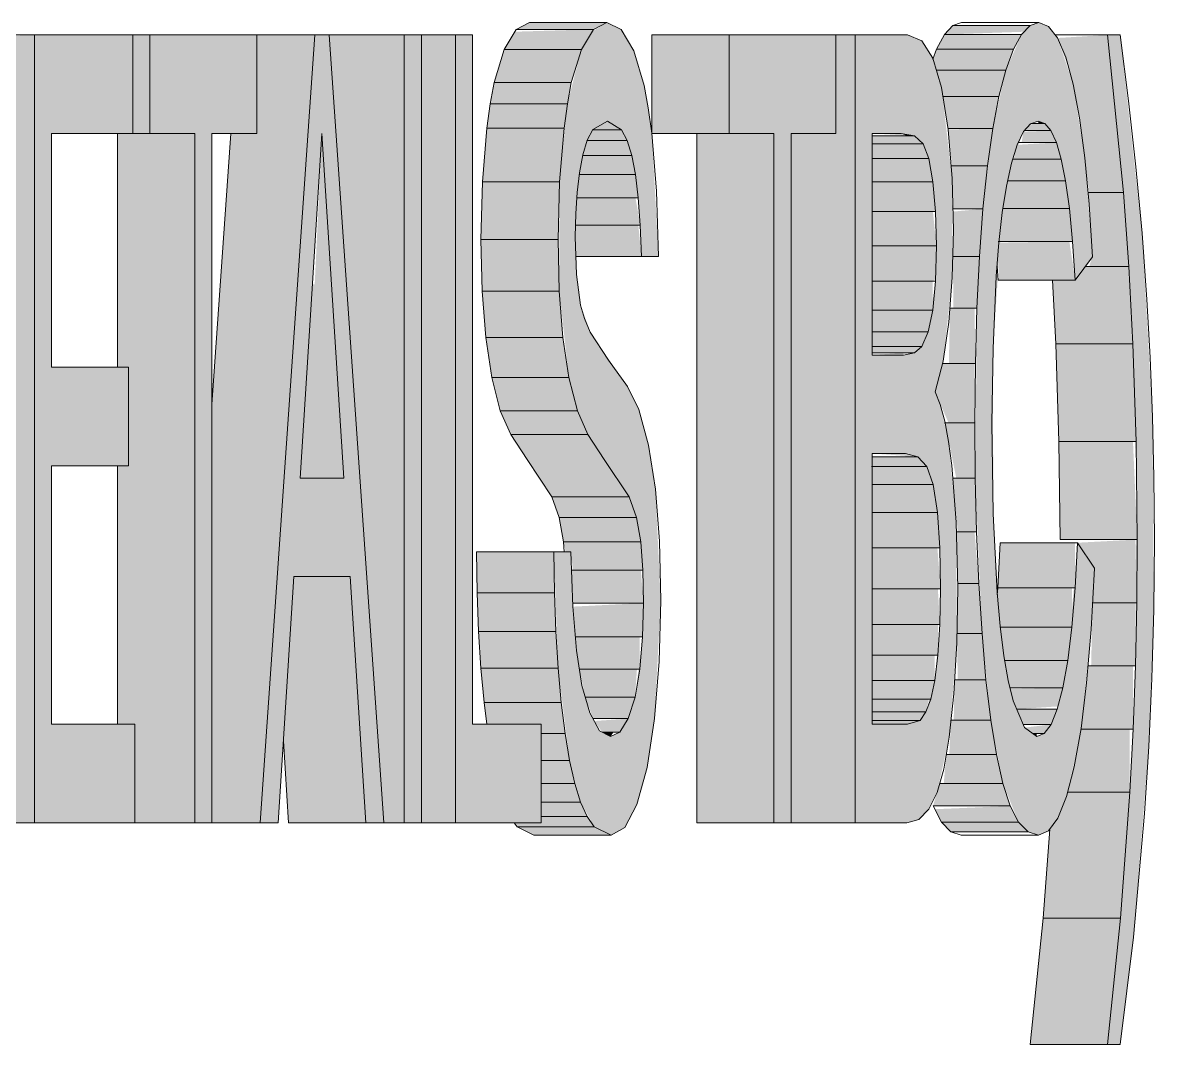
# Model space of a CAD drawing. Header units: metres. Extents: x -4613 to -4328, y -1 to 30.
# Drawn here: x -4521.942 to -4521.22, y 13.327 to 13.979 of the extents above; entities that cross this region are included whole.
import ezdxf

# ---------------------------------------------------------------- set-up
doc = ezdxf.new("R2010")
doc.units = ezdxf.units.M
doc.layers.add('A-GENM', color=13, linetype='Continuous', lineweight=5)

# ---------------------------------------------------------------- blocks, each defined once
blk = doc.blocks.new('Signage_Tenant Building - Tenant Signage with Back Panel-V95-SOUTH WEST')
at = {"layer": 'A-GENM'}
for points in [[(-4521.63453, 13.96174), (-4521.58529, 13.96174), (-4521.57761, 13.97457), (-4521.62776, 13.97305)], [(-4521.56912, 13.97884), (-4521.61836, 13.97884), (-4521.62686, 13.97457), (-4521.57761, 13.97457)], [(-4521.56633, 13.46086), (-4521.55763, 13.46575), (-4521.54984, 13.48042), (-4521.54336, 13.50391), (-4521.5386, 13.53524), (-4521.53469, 13.61035), (-4521.53809, 13.68135), (-4521.54242, 13.70946), (-4521.54864, 13.73224), (-4521.55591, 13.74692), (-4521.57958, 13.78147), (-4521.58573, 13.79882), (-4521.58834, 13.81823), (-4521.58798, 13.87065), (-4521.58431, 13.89447), (-4521.57796, 13.91066), (-4521.5687, 13.91606), (-4521.55965, 13.9106), (-4521.55313, 13.89423), (-4521.54896, 13.86719), (-4521.54696, 13.82973), (-4521.53605, 13.82973), (-4521.54038, 13.90833), (-4521.54526, 13.93883), (-4521.55188, 13.96094), (-4521.55992, 13.97437), (-4521.56912, 13.97884), (-4521.57852, 13.97305), (-4521.58529, 13.96174), (-4521.59422, 13.92711), (-4521.59916, 13.87729), (-4521.59934, 13.80762), (-4521.5932, 13.7525), (-4521.58778, 13.73138), (-4521.58111, 13.71628), (-4521.55481, 13.67644), (-4521.55016, 13.66343), (-4521.54605, 13.62977), (-4521.5462, 13.58719), (-4521.55106, 13.54873), (-4521.55537, 13.53511), (-4521.56069, 13.52652), (-4521.56676, 13.52365), (-4521.57366, 13.52744), (-4521.57983, 13.53879), (-4521.58489, 13.5563), (-4521.59068, 13.60653), (-4521.59193, 13.64137), (-4521.60283, 13.64137), (-4521.6001, 13.56738), (-4521.59281, 13.50838), (-4521.58581, 13.48196), (-4521.57702, 13.46614)], [(-4521.35375, 13.97128), (-4521.30285, 13.97305), (-4521.29916, 13.97695), (-4521.3484, 13.97695), (-4521.35209, 13.97305)], [(-4521.29379, 13.46086), (-4521.2873, 13.46359), (-4521.28134, 13.47176), (-4521.27589, 13.48539), (-4521.26666, 13.52872), (-4521.2602, 13.59203), (-4521.25804, 13.63107), (-4521.26894, 13.64726), (-4521.27506, 13.57226), (-4521.2818, 13.54117), (-4521.29014, 13.5256), (-4521.29488, 13.52365), (-4521.30269, 13.52937), (-4521.31317, 13.55941), (-4521.31829, 13.59396), (-4521.32263, 13.66577), (-4521.32276, 13.77114), (-4521.31688, 13.85775), (-4521.31104, 13.8892), (-4521.30335, 13.90934), (-4521.29887, 13.91438), (-4521.29398, 13.91606), (-4521.28973, 13.91454), (-4521.28237, 13.90243), (-4521.27649, 13.87793), (-4521.27202, 13.83933), (-4521.2703, 13.81464), (-4521.2594, 13.8296), (-4521.26422, 13.89263), (-4521.27172, 13.93972), (-4521.2816, 13.96906), (-4521.28732, 13.9764), (-4521.29356, 13.97884), (-4521.29916, 13.97695), (-4521.30451, 13.97128), (-4521.31451, 13.94861), (-4521.32294, 13.91138), (-4521.32919, 13.86014), (-4521.33307, 13.79689), (-4521.33407, 13.68819), (-4521.32979, 13.58938), (-4521.32418, 13.53423), (-4521.31648, 13.49385), (-4521.30644, 13.46911), (-4521.30044, 13.46293)], [(-4521.934, 13.46871), (-4521.934, 13.97099), (-4521.98213, 13.96918), (-4521.97556, 13.96376), (-4521.96699, 13.94376), (-4521.95951, 13.90986), (-4521.95242, 13.84199), (-4521.94899, 13.72255), (-4521.95131, 13.6212), (-4521.95727, 13.54805), (-4521.96523, 13.5025), (-4521.97566, 13.4773), (-4521.98221, 13.46871), (-4521.94899, 13.46871)], [(-4521.934, 13.46871), (-4521.86994, 13.46871), (-4521.86994, 13.5315), (-4521.92309, 13.5315), (-4521.92309, 13.69631), (-4521.87403, 13.69631), (-4521.87403, 13.75909), (-4521.92309, 13.75909), (-4521.92309, 13.90821), (-4521.87131, 13.90821), (-4521.87131, 13.97099), (-4521.934, 13.97099), (-4521.934, 13.68819)], [(-4521.8604, 13.90821), (-4521.8604, 13.97099), (-4521.87131, 13.97099), (-4521.87131, 13.90821)], [(-4521.82088, 13.46871), (-4521.82088, 13.90821), (-4521.79226, 13.90821), (-4521.79226, 13.97099), (-4521.8604, 13.97099), (-4521.8604, 13.90821), (-4521.83179, 13.90821), (-4521.83179, 13.46871)], [(-4521.82088, 13.46871), (-4521.79013, 13.46871), (-4521.75532, 13.97099), (-4521.79226, 13.97099), (-4521.79226, 13.90821), (-4521.80891, 13.90821), (-4521.82088, 13.73549), (-4521.82088, 13.68819)], [(-4521.71124, 13.46871), (-4521.69823, 13.46871), (-4521.69823, 13.97099), (-4521.74603, 13.97099), (-4521.72211, 13.62568)], [(-4521.68733, 13.46871), (-4521.68733, 13.97099), (-4521.69823, 13.97099), (-4521.69823, 13.46871)], [(-4521.66552, 13.46871), (-4521.66552, 13.97099), (-4521.68733, 13.97099), (-4521.68733, 13.46871)], [(-4521.61101, 13.46871), (-4521.61101, 13.5315), (-4521.65462, 13.5315), (-4521.65462, 13.97099), (-4521.66552, 13.97099), (-4521.66552, 13.46871)], [(-4521.54032, 13.90821), (-4521.49108, 13.90821), (-4521.49108, 13.97099), (-4521.54032, 13.97099), (-4521.54032, 13.90833)], [(-4521.45156, 13.46871), (-4521.45156, 13.90821), (-4521.42294, 13.90821), (-4521.42294, 13.97099), (-4521.49108, 13.97099), (-4521.49108, 13.90821), (-4521.46246, 13.90821), (-4521.46246, 13.46871)], [(-4521.45156, 13.46871), (-4521.41067, 13.46871), (-4521.41067, 13.97099), (-4521.42294, 13.97099), (-4521.42294, 13.90821), (-4521.45156, 13.90821), (-4521.45156, 13.68819)], [(-4521.35887, 13.96184), (-4521.30963, 13.96184), (-4521.30451, 13.97128), (-4521.35375, 13.97128)], [(-4521.2396, 13.87056), (-4521.24986, 13.97099), (-4521.2816, 13.96906), (-4521.27408, 13.94836), (-4521.26763, 13.91817), (-4521.26147, 13.87056)], [(-4521.24986, 13.32745), (-4521.24169, 13.32745), (-4521.2326, 13.40333), (-4521.22346, 13.51729), (-4521.22028, 13.60472), (-4521.22106, 13.72761), (-4521.22775, 13.84458), (-4521.24169, 13.97099), (-4521.24986, 13.97099), (-4521.23613, 13.82332), (-4521.23121, 13.68819), (-4521.23198, 13.56873), (-4521.23555, 13.48827), (-4521.24198, 13.40333)], [(-4521.59168, 13.94064), (-4521.58529, 13.96174), (-4521.63453, 13.96174), (-4521.64092, 13.94064)], [(-4521.33456, 13.94861), (-4521.31451, 13.94861), (-4521.30963, 13.96184), (-4521.35887, 13.96184), (-4521.36103, 13.956), (-4521.35887, 13.94861), (-4521.35561, 13.94861)], [(-4521.33456, 13.93175), (-4521.319, 13.93175), (-4521.31451, 13.94861), (-4521.35887, 13.94861), (-4521.35472, 13.93175), (-4521.35147, 13.93175)], [(-4521.59168, 13.94064), (-4521.64092, 13.94064), (-4521.64346, 13.92711), (-4521.59422, 13.92711)], [(-4521.35156, 13.91138), (-4521.32294, 13.91138), (-4521.319, 13.93175), (-4521.35472, 13.93175)], [(-4521.59633, 13.91158), (-4521.59422, 13.92711), (-4521.64346, 13.92711), (-4521.64557, 13.91158)], [(-4521.5647, 13.9106), (-4521.55965, 13.9106), (-4521.5687, 13.91606), (-4521.57761, 13.9106), (-4521.5687, 13.9106)], [(-4521.28586, 13.91), (-4521.28973, 13.91454), (-4521.29916, 13.91406), (-4521.30276, 13.91), (-4521.28973, 13.91)], [(-4521.28973, 13.91454), (-4521.29398, 13.91606), (-4521.29398, 13.91454)], [(-4521.83179, 13.46871), (-4521.83179, 13.90821), (-4521.88103, 13.90821), (-4521.88103, 13.75909), (-4521.87403, 13.75909), (-4521.87403, 13.69631), (-4521.88103, 13.69631), (-4521.88103, 13.5315), (-4521.86994, 13.5315), (-4521.86994, 13.46871)], [(-4521.74459, 13.81195), (-4521.7507, 13.90821), (-4521.75532, 13.81195), (-4521.74603, 13.81195)], [(-4521.59633, 13.91158), (-4521.64557, 13.91158), (-4521.6484, 13.87729), (-4521.59916, 13.87729)], [(-4521.55965, 13.90378), (-4521.55608, 13.90378), (-4521.55965, 13.9106), (-4521.57799, 13.9106), (-4521.58149, 13.90378), (-4521.5647, 13.90378)], [(-4521.5117, 13.46871), (-4521.46246, 13.46871), (-4521.46246, 13.90821), (-4521.5117, 13.90821), (-4521.5117, 13.68819)], [(-4521.37291, 13.90657), (-4521.38137, 13.90821), (-4521.37739, 13.90657)], [(-4521.32634, 13.88751), (-4521.32294, 13.91138), (-4521.35147, 13.91078), (-4521.34886, 13.88751), (-4521.33456, 13.88751)], [(-4521.28973, 13.90243), (-4521.28237, 13.90243), (-4521.28586, 13.91), (-4521.30335, 13.90934), (-4521.30451, 13.90243), (-4521.29887, 13.90243)], [(-4521.55965, 13.89423), (-4521.55313, 13.89423), (-4521.55608, 13.90378), (-4521.58154, 13.90378), (-4521.58431, 13.89423), (-4521.5647, 13.89423)], [(-4521.38137, 13.90165), (-4521.36736, 13.90165), (-4521.37291, 13.90657), (-4521.39977, 13.90657), (-4521.39977, 13.90165)], [(-4521.37291, 13.89231), (-4521.36375, 13.89231), (-4521.36736, 13.90165), (-4521.39977, 13.90165), (-4521.39977, 13.89231)], [(-4521.28586, 13.89184), (-4521.27925, 13.89184), (-4521.28237, 13.90243), (-4521.3074, 13.90095), (-4521.30963, 13.89184), (-4521.30335, 13.89184)], [(-4521.58659, 13.88201), (-4521.55077, 13.88201), (-4521.55313, 13.89423), (-4521.58435, 13.89423), (-4521.58645, 13.88312)], [(-4521.36108, 13.87743), (-4521.36375, 13.89231), (-4521.39977, 13.89231), (-4521.39977, 13.87743), (-4521.36109, 13.87743)], [(-4521.32919, 13.86014), (-4521.32634, 13.88751), (-4521.34953, 13.88751), (-4521.34799, 13.86014), (-4521.33456, 13.86014)], [(-4521.3074, 13.87793), (-4521.27649, 13.87793), (-4521.27925, 13.89184), (-4521.31022, 13.89184), (-4521.31349, 13.87793), (-4521.31104, 13.87793)], [(-4521.58821, 13.86719), (-4521.54896, 13.86719), (-4521.55077, 13.88201), (-4521.58659, 13.88201), (-4521.58798, 13.87065)], [(-4521.60011, 13.84052), (-4521.59916, 13.87729), (-4521.6484, 13.87729), (-4521.64935, 13.84052)], [(-4521.35944, 13.85836), (-4521.36108, 13.87743), (-4521.39977, 13.87743), (-4521.39977, 13.85836), (-4521.36108, 13.85836)], [(-4521.31645, 13.86043), (-4521.27408, 13.86043), (-4521.27649, 13.87793), (-4521.31349, 13.87793), (-4521.31421, 13.87462)], [(-4521.54896, 13.84976), (-4521.54769, 13.84976), (-4521.55077, 13.86719), (-4521.58821, 13.86719), (-4521.58798, 13.84976), (-4521.55077, 13.84976)], [(-4521.23613, 13.82332), (-4521.2396, 13.87056), (-4521.26217, 13.87056), (-4521.2594, 13.8296), (-4521.26147, 13.82332), (-4521.23629, 13.82332)], [(-4521.35889, 13.83647), (-4521.36108, 13.85836), (-4521.39977, 13.85836), (-4521.39977, 13.83647), (-4521.35944, 13.83647)], [(-4521.33456, 13.82977), (-4521.33145, 13.82977), (-4521.32919, 13.86014), (-4521.3483, 13.85836), (-4521.34799, 13.82977)], [(-4521.31895, 13.83933), (-4521.27202, 13.83933), (-4521.27408, 13.86043), (-4521.31645, 13.86043), (-4521.31688, 13.85775)], [(-4521.54896, 13.82973), (-4521.54696, 13.82973), (-4521.54896, 13.84976), (-4521.58905, 13.84976), (-4521.58834, 13.82973), (-4521.5647, 13.82973)], [(-4521.60011, 13.84052), (-4521.64935, 13.84052), (-4521.64858, 13.80762), (-4521.59934, 13.80762)], [(-4521.36124, 13.81392), (-4521.35944, 13.81545), (-4521.35948, 13.83647), (-4521.39977, 13.83647), (-4521.39977, 13.81392)], [(-4521.27202, 13.81464), (-4521.2703, 13.81464), (-4521.27408, 13.83933), (-4521.31903, 13.83857), (-4521.31903, 13.81464), (-4521.27408, 13.81464)], [(-4521.33307, 13.79689), (-4521.33145, 13.82977), (-4521.34839, 13.82977), (-4521.34799, 13.79689), (-4521.33456, 13.79689)], [(-4521.2594, 13.77405), (-4521.23353, 13.77405), (-4521.23613, 13.82332), (-4521.26398, 13.82332), (-4521.27202, 13.81464), (-4521.28492, 13.81464), (-4521.28277, 13.77405), (-4521.26147, 13.77405)], [(-4521.36417, 13.79558), (-4521.36124, 13.79558), (-4521.36124, 13.81392), (-4521.39977, 13.81392), (-4521.39977, 13.79558)], [(-4521.76467, 13.68846), (-4521.73671, 13.68846), (-4521.74459, 13.81195), (-4521.75681, 13.81195)], [(-4521.59934, 13.80762), (-4521.64858, 13.80762), (-4521.64629, 13.7781), (-4521.59705, 13.7781)], [(-4521.36824, 13.78164), (-4521.36417, 13.78164), (-4521.36124, 13.79558), (-4521.39977, 13.79558), (-4521.39977, 13.78164)], [(-4521.33403, 13.76152), (-4521.33456, 13.79689), (-4521.35021, 13.79689), (-4521.35091, 13.76152), (-4521.33456, 13.76152)], [(-4521.5932, 13.7525), (-4521.59705, 13.7781), (-4521.64629, 13.7781), (-4521.64244, 13.7525)], [(-4521.3729, 13.77234), (-4521.36824, 13.77234), (-4521.36417, 13.78164), (-4521.39977, 13.78164), (-4521.39977, 13.77234)], [(-4521.37986, 13.76829), (-4521.3729, 13.76829), (-4521.36824, 13.77234), (-4521.39977, 13.77234), (-4521.39977, 13.76829)], [(-4521.23613, 13.71188), (-4521.23147, 13.71188), (-4521.23353, 13.77405), (-4521.28277, 13.77405), (-4521.28071, 13.71188)], [(-4521.37986, 13.76694), (-4521.37986, 13.76829), (-4521.39977, 13.76694)], [(-4521.33436, 13.72365), (-4521.33456, 13.76152), (-4521.35497, 13.76152), (-4521.35976, 13.7434), (-4521.3511, 13.72365), (-4521.33456, 13.72365)], [(-4521.58778, 13.73138), (-4521.5932, 13.7525), (-4521.64244, 13.7525), (-4521.63702, 13.73138)], [(-4521.58778, 13.73138), (-4521.63702, 13.73138), (-4521.63035, 13.71628), (-4521.58111, 13.71628)], [(-4521.33407, 13.68836), (-4521.33456, 13.72365), (-4521.35336, 13.72365), (-4521.3462, 13.68836), (-4521.33456, 13.68836)], [(-4521.58111, 13.71628), (-4521.63035, 13.71628), (-4521.61993, 13.70042), (-4521.57069, 13.70042)], [(-4521.28002, 13.64922), (-4521.23078, 13.64922), (-4521.23353, 13.71188), (-4521.28071, 13.71188), (-4521.28032, 13.67642)], [(-4521.5647, 13.67644), (-4521.55481, 13.67644), (-4521.57069, 13.70042), (-4521.61993, 13.70042), (-4521.60405, 13.67644)], [(-4521.37848, 13.69576), (-4521.36501, 13.69576), (-4521.37071, 13.70206), (-4521.39977, 13.70206), (-4521.39977, 13.69576)], [(-4521.37071, 13.70206), (-4521.37986, 13.70416), (-4521.37848, 13.70206)], [(-4521.36098, 13.68428), (-4521.36501, 13.69576), (-4521.39977, 13.69576), (-4521.39977, 13.68428)], [(-4521.35825, 13.66663), (-4521.36098, 13.68428), (-4521.39977, 13.68428), (-4521.39977, 13.66663), (-4521.35976, 13.66663)], [(-4521.33322, 13.65422), (-4521.33456, 13.68836), (-4521.34836, 13.68819), (-4521.34526, 13.65422), (-4521.33456, 13.65422)], [(-4521.5994, 13.66343), (-4521.55016, 13.66343), (-4521.55481, 13.67644), (-4521.60405, 13.67644)], [(-4521.59664, 13.64793), (-4521.54745, 13.64821), (-4521.55016, 13.66343), (-4521.5994, 13.66343)], [(-4521.35668, 13.64407), (-4521.35825, 13.66663), (-4521.39977, 13.66663), (-4521.39977, 13.64407), (-4521.35825, 13.64407)], [(-4521.5474, 13.62977), (-4521.54605, 13.62977), (-4521.5474, 13.64793), (-4521.59664, 13.64793), (-4521.59529, 13.64137), (-4521.59193, 13.64137), (-4521.59068, 13.62977), (-4521.55016, 13.62977)], [(-4521.33456, 13.62122), (-4521.33179, 13.62122), (-4521.33456, 13.65422), (-4521.34606, 13.65422), (-4521.34526, 13.62122)], [(-4521.25926, 13.60897), (-4521.23108, 13.60897), (-4521.23198, 13.64922), (-4521.26894, 13.64726), (-4521.25804, 13.63107), (-4521.25873, 13.61849)], [(-4521.60283, 13.64137), (-4521.65207, 13.64137), (-4521.65169, 13.61533), (-4521.60245, 13.61533)], [(-4521.35661, 13.61783), (-4521.35616, 13.61783), (-4521.35825, 13.64407), (-4521.39977, 13.64407), (-4521.39977, 13.61783), (-4521.35668, 13.61783)], [(-4521.27247, 13.61849), (-4521.27043, 13.61849), (-4521.27043, 13.64726), (-4521.31818, 13.64726), (-4521.31967, 13.61849)], [(-4521.5462, 13.60875), (-4521.54559, 13.60875), (-4521.5474, 13.62977), (-4521.59151, 13.62977), (-4521.59068, 13.60875), (-4521.5474, 13.60875)], [(-4521.72276, 13.46871), (-4521.73273, 13.62568), (-4521.76867, 13.62568), (-4521.77532, 13.52096), (-4521.77194, 13.46871), (-4521.73273, 13.46871)], [(-4521.33456, 13.58938), (-4521.32979, 13.58938), (-4521.33179, 13.62122), (-4521.34532, 13.62122), (-4521.34526, 13.58938)], [(-4521.60245, 13.61533), (-4521.65169, 13.61533), (-4521.65078, 13.59066), (-4521.60154, 13.59066)], [(-4521.35668, 13.59523), (-4521.35661, 13.59523), (-4521.35794, 13.61783), (-4521.39977, 13.61783), (-4521.39977, 13.59523), (-4521.35794, 13.59523)], [(-4521.31596, 13.59349), (-4521.27247, 13.59349), (-4521.27247, 13.61849), (-4521.31967, 13.61849), (-4521.31967, 13.60991), (-4521.31823, 13.59349)], [(-4521.58912, 13.58719), (-4521.5462, 13.58719), (-4521.5462, 13.60875), (-4521.59068, 13.60653), (-4521.5894, 13.59066)], [(-4521.23198, 13.56873), (-4521.23198, 13.60897), (-4521.25926, 13.60897), (-4521.2602, 13.56873), (-4521.23347, 13.56873)], [(-4521.6001, 13.56738), (-4521.60154, 13.59066), (-4521.65078, 13.59066), (-4521.64934, 13.56738)], [(-4521.35794, 13.57552), (-4521.35794, 13.59523), (-4521.39977, 13.59523), (-4521.39977, 13.57552), (-4521.35996, 13.57552)], [(-4521.27506, 13.57226), (-4521.27247, 13.59349), (-4521.31823, 13.59349), (-4521.31543, 13.57226), (-4521.27819, 13.57226)], [(-4521.54801, 13.56663), (-4521.54801, 13.58719), (-4521.58912, 13.58719), (-4521.58653, 13.56663), (-4521.55106, 13.56663)], [(-4521.32725, 13.55995), (-4521.32979, 13.58938), (-4521.34579, 13.58938), (-4521.34526, 13.55995), (-4521.33456, 13.55995)], [(-4521.36248, 13.55941), (-4521.35996, 13.55941), (-4521.35996, 13.57552), (-4521.39977, 13.57552), (-4521.39977, 13.55941)], [(-4521.27819, 13.5548), (-4521.27506, 13.57226), (-4521.31543, 13.57226), (-4521.31201, 13.5548), (-4521.2818, 13.5548)], [(-4521.2667, 13.5285), (-4521.23347, 13.5285), (-4521.23347, 13.56873), (-4521.26216, 13.56873), (-4521.26666, 13.52872)], [(-4521.59813, 13.54548), (-4521.6001, 13.56738), (-4521.64934, 13.56738), (-4521.64737, 13.54548)], [(-4521.55537, 13.54873), (-4521.55106, 13.54873), (-4521.54984, 13.56663), (-4521.58653, 13.56663), (-4521.5827, 13.54873), (-4521.5647, 13.54873)], [(-4521.36557, 13.54762), (-4521.36248, 13.54762), (-4521.35996, 13.55941), (-4521.39977, 13.55941), (-4521.39977, 13.54762)], [(-4521.32418, 13.53423), (-4521.32725, 13.55995), (-4521.34729, 13.55995), (-4521.34783, 13.53423), (-4521.33456, 13.53423)], [(-4521.30767, 13.54117), (-4521.28134, 13.54291), (-4521.27819, 13.5548), (-4521.31178, 13.55392), (-4521.30992, 13.54652)], [(-4521.5647, 13.53511), (-4521.55537, 13.53511), (-4521.55106, 13.54873), (-4521.5827, 13.54873), (-4521.57783, 13.53511), (-4521.57366, 13.53511)], [(-4521.36932, 13.53939), (-4521.36557, 13.53939), (-4521.36367, 13.54762), (-4521.39977, 13.54762), (-4521.39977, 13.53939)], [(-4521.61101, 13.5256), (-4521.59568, 13.5256), (-4521.59813, 13.54548), (-4521.64737, 13.54548), (-4521.64565, 13.5315), (-4521.61101, 13.5315)], [(-4521.37741, 13.53395), (-4521.36932, 13.53395), (-4521.36557, 13.53939), (-4521.39977, 13.53939), (-4521.39977, 13.53395)], [(-4521.30269, 13.53144), (-4521.28578, 13.53144), (-4521.2818, 13.54117), (-4521.30767, 13.54117), (-4521.30356, 13.53144)], [(-4521.56676, 13.52652), (-4521.56069, 13.52652), (-4521.55537, 13.53511), (-4521.57702, 13.53361), (-4521.57198, 13.52652)], [(-4521.37765, 13.5315), (-4521.37741, 13.5315), (-4521.36932, 13.53395), (-4521.39977, 13.53395), (-4521.39977, 13.5315)], [(-4521.33456, 13.51219), (-4521.32059, 13.51219), (-4521.32418, 13.53423), (-4521.34956, 13.53423), (-4521.3507, 13.51219), (-4521.34783, 13.51219)], [(-4521.61101, 13.50838), (-4521.59281, 13.50838), (-4521.59568, 13.5256), (-4521.61101, 13.5256)], [(-4521.56676, 13.52365), (-4521.5647, 13.52652), (-4521.57198, 13.52652)], [(-4521.29754, 13.5256), (-4521.29014, 13.5256), (-4521.28578, 13.53144), (-4521.30269, 13.52937), (-4521.30044, 13.52772)], [(-4521.29488, 13.52365), (-4521.29488, 13.5256), (-4521.29754, 13.5256)], [(-4521.23555, 13.48827), (-4521.23555, 13.5285), (-4521.2667, 13.5285), (-4521.27514, 13.48827), (-4521.24152, 13.48827)], [(-4521.33456, 13.49385), (-4521.31648, 13.49385), (-4521.32059, 13.51219), (-4521.35259, 13.51219), (-4521.35418, 13.49385), (-4521.3507, 13.49385)], [(-4521.58952, 13.49384), (-4521.59281, 13.50838), (-4521.61101, 13.50838), (-4521.61101, 13.49384)], [(-4521.58581, 13.48196), (-4521.58952, 13.49384), (-4521.61101, 13.49384), (-4521.61101, 13.48196)], [(-4521.31178, 13.47942), (-4521.31648, 13.49385), (-4521.35678, 13.49385), (-4521.36103, 13.47942), (-4521.33456, 13.47942)], [(-4521.61101, 13.47273), (-4521.58165, 13.47273), (-4521.58581, 13.48196), (-4521.61101, 13.48196)], [(-4521.2818, 13.40784), (-4521.24152, 13.40784), (-4521.23555, 13.48827), (-4521.27514, 13.48827), (-4521.2818, 13.47113), (-4521.28662, 13.46359), (-4521.29076, 13.40784), (-4521.28479, 13.40784)], [(-4521.30644, 13.46911), (-4521.31178, 13.47942), (-4521.35996, 13.47736), (-4521.35568, 13.46911), (-4521.33456, 13.46911)], [(-4521.61101, 13.46614), (-4521.57702, 13.46614), (-4521.58165, 13.47273), (-4521.61101, 13.47273), (-4521.61101, 13.46871), (-4521.62807, 13.46871), (-4521.62626, 13.46614)], [(-4521.33456, 13.46293), (-4521.30044, 13.46293), (-4521.30644, 13.46911), (-4521.35568, 13.46911), (-4521.34968, 13.46293)], [(-4521.57702, 13.46614), (-4521.62626, 13.46614), (-4521.61557, 13.46086), (-4521.56633, 13.46086)], [(-4521.2991, 13.32745), (-4521.24986, 13.32745), (-4521.24152, 13.40784), (-4521.29076, 13.40784), (-4521.29122, 13.40333)]]:
    blk.add_hatch(color=256, dxfattribs=at).paths.add_polyline_path(points)
h = blk.add_hatch(color=256, dxfattribs=at)
h.paths.add_polyline_path([(-4521.77864, 13.46871), (-4521.76867, 13.62568), (-4521.73273, 13.62568), (-4521.72276, 13.46871), (-4521.71124, 13.46871), (-4521.74603, 13.97099), (-4521.75532, 13.97099), (-4521.79013, 13.46871)])
h.paths.add_polyline_path([(-4521.76467, 13.68846), (-4521.7507, 13.90821), (-4521.73671, 13.68846)])
h = blk.add_hatch(color=256, dxfattribs=at)
h.paths.add_polyline_path([(-4521.37765, 13.46871), (-4521.37001, 13.47087), (-4521.36367, 13.47736), (-4521.35845, 13.48806), (-4521.3507, 13.52331), (-4521.3459, 13.58341), (-4521.3462, 13.66047), (-4521.3511, 13.7119), (-4521.35647, 13.73532), (-4521.35976, 13.7434), (-4521.35459, 13.76297), (-4521.34872, 13.81628), (-4521.34886, 13.87939), (-4521.35561, 13.93747), (-4521.36109, 13.95622), (-4521.36824, 13.9673), (-4521.37739, 13.97099), (-4521.41067, 13.97099), (-4521.41067, 13.46871)])
h.paths.add_polyline_path([(-4521.37741, 13.5315), (-4521.39977, 13.5315), (-4521.39977, 13.70416), (-4521.37071, 13.70206), (-4521.36501, 13.69576), (-4521.36098, 13.68428), (-4521.35668, 13.64407), (-4521.35661, 13.59523), (-4521.35996, 13.55941), (-4521.36557, 13.53939), (-4521.36932, 13.53395)])
h.paths.add_polyline_path([(-4521.37986, 13.76694), (-4521.39977, 13.76694), (-4521.39977, 13.90821), (-4521.37291, 13.90657), (-4521.36736, 13.90165), (-4521.36375, 13.89231), (-4521.35944, 13.85836), (-4521.35948, 13.81392), (-4521.36417, 13.78164), (-4521.36824, 13.77234), (-4521.3729, 13.76829)])
for p, q in [((-4521.63453, 13.96174), (-4521.62686, 13.97457)), ((-4521.62686, 13.97457), (-4521.61836, 13.97884)), ((-4521.62686, 13.97457), (-4521.57761, 13.97457)), ((-4521.61836, 13.97884), (-4521.56912, 13.97884)), ((-4521.57761, 13.97457), (-4521.58529, 13.96174)), ((-4521.56912, 13.97884), (-4521.57761, 13.97457)), ((-4521.55992, 13.97437), (-4521.56912, 13.97884)), ((-4521.55188, 13.96094), (-4521.55992, 13.97437)), ((-4521.35375, 13.97128), (-4521.3484, 13.97695)), ((-4521.3484, 13.97695), (-4521.3428, 13.97884)), ((-4521.3484, 13.97695), (-4521.29916, 13.97695)), ((-4521.3428, 13.97884), (-4521.29356, 13.97884)), ((-4521.29916, 13.97695), (-4521.30451, 13.97128)), ((-4521.29356, 13.97884), (-4521.29916, 13.97695)), ((-4521.28732, 13.9764), (-4521.29356, 13.97884)), ((-4521.2816, 13.96906), (-4521.28732, 13.9764)), ((-4521.98324, 13.97099), (-4521.934, 13.97099)), ((-4521.87131, 13.97099), (-4521.934, 13.97099)), ((-4521.934, 13.97099), (-4521.934, 13.46871)), ((-4521.87131, 13.90821), (-4521.87131, 13.97099)), ((-4521.87131, 13.97099), (-4521.8604, 13.97099)), ((-4521.79226, 13.97099), (-4521.8604, 13.97099)), ((-4521.8604, 13.97099), (-4521.8604, 13.90821)), ((-4521.79226, 13.90821), (-4521.79226, 13.97099)), ((-4521.79226, 13.97099), (-4521.75532, 13.97099)), ((-4521.75532, 13.97099), (-4521.79013, 13.46871)), ((-4521.74603, 13.97099), (-4521.75532, 13.97099)), ((-4521.71124, 13.46871), (-4521.74603, 13.97099)), ((-4521.74603, 13.97099), (-4521.69823, 13.97099)), ((-4521.68733, 13.97099), (-4521.69823, 13.97099)), ((-4521.69823, 13.97099), (-4521.69823, 13.46871)), ((-4521.68733, 13.46871), (-4521.68733, 13.97099)), ((-4521.68733, 13.97099), (-4521.66552, 13.97099)), ((-4521.65462, 13.97099), (-4521.66552, 13.97099)), ((-4521.66552, 13.97099), (-4521.66552, 13.46871)), ((-4521.65462, 13.5315), (-4521.65462, 13.97099)), ((-4521.54032, 13.90821), (-4521.54032, 13.97099)), ((-4521.54032, 13.97099), (-4521.49108, 13.97099)), ((-4521.42294, 13.97099), (-4521.49108, 13.97099)), ((-4521.49108, 13.97099), (-4521.49108, 13.90821)), ((-4521.42294, 13.90821), (-4521.42294, 13.97099)), ((-4521.42294, 13.97099), (-4521.41067, 13.97099)), ((-4521.37739, 13.97099), (-4521.41067, 13.97099)), ((-4521.41067, 13.97099), (-4521.41067, 13.46871)), ((-4521.36824, 13.9673), (-4521.37739, 13.97099)), ((-4521.36109, 13.95622), (-4521.36824, 13.9673)), ((-4521.35887, 13.96184), (-4521.35375, 13.97128)), ((-4521.35375, 13.97128), (-4521.30451, 13.97128)), ((-4521.30451, 13.97128), (-4521.30963, 13.96184)), ((-4521.28311, 13.97099), (-4521.24986, 13.97099)), ((-4521.2764, 13.95684), (-4521.2816, 13.96906)), ((-4521.24169, 13.97099), (-4521.24986, 13.97099)), ((-4521.24986, 13.97099), (-4521.2396, 13.87056)), ((-4521.23629, 13.92895), (-4521.24169, 13.97099)), ((-4521.64092, 13.94064), (-4521.63453, 13.96174)), ((-4521.63453, 13.96174), (-4521.58529, 13.96174)), ((-4521.58529, 13.96174), (-4521.59168, 13.94064)), ((-4521.54526, 13.93883), (-4521.55188, 13.96094)), ((-4521.36116, 13.95565), (-4521.35887, 13.96184)), ((-4521.35887, 13.96184), (-4521.30963, 13.96184)), ((-4521.30963, 13.96184), (-4521.31451, 13.94861)), ((-4521.35561, 13.93747), (-4521.36109, 13.95622)), ((-4521.27172, 13.93972), (-4521.2764, 13.95684)), ((-4521.35887, 13.94861), (-4521.31451, 13.94861)), ((-4521.31451, 13.94861), (-4521.319, 13.93175)), ((-4521.64346, 13.92711), (-4521.64092, 13.94064)), ((-4521.64092, 13.94064), (-4521.59168, 13.94064)), ((-4521.59168, 13.94064), (-4521.59422, 13.92711)), ((-4521.5426, 13.92463), (-4521.54526, 13.93883)), ((-4521.35147, 13.91078), (-4521.35561, 13.93747)), ((-4521.26763, 13.91817), (-4521.27172, 13.93972)), ((-4521.35472, 13.93175), (-4521.319, 13.93175)), ((-4521.319, 13.93175), (-4521.32294, 13.91138)), ((-4521.23165, 13.88681), (-4521.23629, 13.92895)), ((-4521.64557, 13.91158), (-4521.64346, 13.92711)), ((-4521.64346, 13.92711), (-4521.59422, 13.92711)), ((-4521.59422, 13.92711), (-4521.59633, 13.91158)), ((-4521.54038, 13.90833), (-4521.5426, 13.92463)), ((-4521.57796, 13.91066), (-4521.5687, 13.91606)), ((-4521.5687, 13.91606), (-4521.55965, 13.9106)), ((-4521.29887, 13.91438), (-4521.29398, 13.91606)), ((-4521.29839, 13.91454), (-4521.28973, 13.91454)), ((-4521.29398, 13.91606), (-4521.28973, 13.91454)), ((-4521.28973, 13.91454), (-4521.28586, 13.91)), ((-4521.26422, 13.89263), (-4521.26763, 13.91817)), ((-4521.92309, 13.75909), (-4521.92309, 13.90821)), ((-4521.92309, 13.90821), (-4521.87131, 13.90821)), ((-4521.88103, 13.75909), (-4521.88103, 13.90821)), ((-4521.87131, 13.90821), (-4521.8604, 13.90821)), ((-4521.8604, 13.90821), (-4521.83179, 13.90821)), ((-4521.83179, 13.90821), (-4521.83179, 13.46871)), ((-4521.82088, 13.46871), (-4521.82088, 13.90821)), ((-4521.82088, 13.90821), (-4521.79226, 13.90821)), ((-4521.82088, 13.73549), (-4521.80891, 13.90821)), ((-4521.75613, 13.82274), (-4521.7507, 13.90821)), ((-4521.7507, 13.90821), (-4521.74459, 13.81195)), ((-4521.6484, 13.87729), (-4521.64557, 13.91158)), ((-4521.64557, 13.91158), (-4521.59633, 13.91158)), ((-4521.59633, 13.91158), (-4521.59916, 13.87729)), ((-4521.58149, 13.90392), (-4521.57796, 13.91066)), ((-4521.57799, 13.9106), (-4521.55965, 13.9106)), ((-4521.55965, 13.9106), (-4521.55608, 13.90378)), ((-4521.53728, 13.87133), (-4521.54038, 13.90833)), ((-4521.54032, 13.90821), (-4521.49108, 13.90821)), ((-4521.5117, 13.46871), (-4521.5117, 13.90821)), ((-4521.49108, 13.90821), (-4521.46246, 13.90821)), ((-4521.46246, 13.90821), (-4521.46246, 13.46871)), ((-4521.45156, 13.46871), (-4521.45156, 13.90821)), ((-4521.45156, 13.90821), (-4521.42294, 13.90821)), ((-4521.39977, 13.76694), (-4521.39977, 13.90821)), ((-4521.39977, 13.90821), (-4521.38137, 13.90821)), ((-4521.38137, 13.90821), (-4521.37291, 13.90657)), ((-4521.35156, 13.91138), (-4521.32294, 13.91138)), ((-4521.34886, 13.87939), (-4521.35147, 13.91078)), ((-4521.32294, 13.91138), (-4521.32634, 13.88751)), ((-4521.3074, 13.90095), (-4521.30335, 13.90934)), ((-4521.30335, 13.90934), (-4521.29887, 13.91438)), ((-4521.30276, 13.91), (-4521.28586, 13.91)), ((-4521.28586, 13.91), (-4521.28237, 13.90243)), ((-4521.58431, 13.89447), (-4521.58149, 13.90392)), ((-4521.58154, 13.90378), (-4521.55608, 13.90378)), ((-4521.55608, 13.90378), (-4521.55313, 13.89423)), ((-4521.39977, 13.90657), (-4521.37291, 13.90657)), ((-4521.39977, 13.90165), (-4521.36736, 13.90165)), ((-4521.37291, 13.90657), (-4521.36736, 13.90165)), ((-4521.36736, 13.90165), (-4521.36375, 13.89231)), ((-4521.31104, 13.8892), (-4521.3074, 13.90095)), ((-4521.30669, 13.90243), (-4521.28237, 13.90243)), ((-4521.28237, 13.90243), (-4521.27925, 13.89184)), ((-4521.58645, 13.88312), (-4521.58431, 13.89447)), ((-4521.58435, 13.89423), (-4521.55313, 13.89423)), ((-4521.55313, 13.89423), (-4521.55077, 13.88201)), ((-4521.39977, 13.89231), (-4521.36375, 13.89231)), ((-4521.36375, 13.89231), (-4521.36108, 13.87743)), ((-4521.34953, 13.88751), (-4521.32634, 13.88751)), ((-4521.32634, 13.88751), (-4521.32919, 13.86014)), ((-4521.31421, 13.87462), (-4521.31104, 13.8892)), ((-4521.31022, 13.89184), (-4521.27925, 13.89184)), ((-4521.27925, 13.89184), (-4521.27649, 13.87793)), ((-4521.26147, 13.86311), (-4521.26422, 13.89263)), ((-4521.22775, 13.84458), (-4521.23165, 13.88681)), ((-4521.58798, 13.87065), (-4521.58645, 13.88312)), ((-4521.58659, 13.88201), (-4521.55077, 13.88201)), ((-4521.55077, 13.88201), (-4521.54896, 13.86719)), ((-4521.34799, 13.84653), (-4521.34886, 13.87939)), ((-4521.64935, 13.84052), (-4521.6484, 13.87729)), ((-4521.6484, 13.87729), (-4521.59916, 13.87729)), ((-4521.59916, 13.87729), (-4521.60011, 13.84052)), ((-4521.53605, 13.82973), (-4521.53728, 13.87133)), ((-4521.39977, 13.87743), (-4521.36108, 13.87743)), ((-4521.36108, 13.87743), (-4521.35944, 13.85836)), ((-4521.31688, 13.85775), (-4521.31421, 13.87462)), ((-4521.31349, 13.87793), (-4521.27649, 13.87793)), ((-4521.27649, 13.87793), (-4521.27408, 13.86043)), ((-4521.5889, 13.85707), (-4521.58798, 13.87065)), ((-4521.58821, 13.86719), (-4521.54896, 13.86719)), ((-4521.54896, 13.86719), (-4521.54769, 13.84976)), ((-4521.26217, 13.87056), (-4521.2396, 13.87056)), ((-4521.2396, 13.87056), (-4521.23613, 13.82332)), ((-4521.5892, 13.84236), (-4521.5889, 13.85707)), ((-4521.39977, 13.85836), (-4521.35944, 13.85836)), ((-4521.35944, 13.85836), (-4521.35889, 13.83647)), ((-4521.34835, 13.86014), (-4521.32919, 13.86014)), ((-4521.32919, 13.86014), (-4521.33145, 13.82977)), ((-4521.31903, 13.83857), (-4521.31688, 13.85775)), ((-4521.31645, 13.86043), (-4521.27408, 13.86043)), ((-4521.27408, 13.86043), (-4521.27202, 13.83933)), ((-4521.2594, 13.8296), (-4521.26147, 13.86311)), ((-4521.58905, 13.84976), (-4521.54769, 13.84976)), ((-4521.54769, 13.84976), (-4521.54696, 13.82973)), ((-4521.58834, 13.81823), (-4521.5892, 13.84236)), ((-4521.34872, 13.81628), (-4521.34799, 13.84653)), ((-4521.22461, 13.80226), (-4521.22775, 13.84458)), ((-4521.64858, 13.80762), (-4521.64935, 13.84052)), ((-4521.64935, 13.84052), (-4521.60011, 13.84052)), ((-4521.60011, 13.84052), (-4521.59934, 13.80762)), ((-4521.39977, 13.83647), (-4521.35889, 13.83647)), ((-4521.35889, 13.83647), (-4521.35948, 13.81392)), ((-4521.32068, 13.8171), (-4521.31903, 13.83857)), ((-4521.31939, 13.83933), (-4521.27202, 13.83933)), ((-4521.27202, 13.83933), (-4521.2703, 13.81464)), ((-4521.58875, 13.82973), (-4521.54696, 13.82973)), ((-4521.54696, 13.82973), (-4521.53605, 13.82973)), ((-4521.34839, 13.82977), (-4521.33145, 13.82977)), ((-4521.33145, 13.82977), (-4521.33307, 13.79689)), ((-4521.2703, 13.81464), (-4521.2594, 13.8296)), ((-4521.76467, 13.68846), (-4521.75613, 13.82274)), ((-4521.31955, 13.81464), (-4521.32017, 13.82367)), ((-4521.26398, 13.82332), (-4521.23613, 13.82332)), ((-4521.23613, 13.82332), (-4521.23353, 13.77405)), ((-4521.58573, 13.79882), (-4521.58834, 13.81823)), ((-4521.39977, 13.81392), (-4521.35948, 13.81392)), ((-4521.35948, 13.81392), (-4521.36124, 13.79558)), ((-4521.35091, 13.78785), (-4521.34872, 13.81628)), ((-4521.32276, 13.77114), (-4521.32068, 13.8171)), ((-4521.31955, 13.81464), (-4521.2703, 13.81464)), ((-4521.28277, 13.77405), (-4521.28492, 13.81464)), ((-4521.74459, 13.81195), (-4521.73671, 13.68846)), ((-4521.64629, 13.7781), (-4521.64858, 13.80762)), ((-4521.64858, 13.80762), (-4521.59934, 13.80762)), ((-4521.59934, 13.80762), (-4521.59705, 13.7781)), ((-4521.22254, 13.76536), (-4521.22461, 13.80226)), ((-4521.58334, 13.79019), (-4521.58573, 13.79882)), ((-4521.39977, 13.79558), (-4521.36124, 13.79558)), ((-4521.36124, 13.79558), (-4521.36417, 13.78164)), ((-4521.35021, 13.79689), (-4521.33307, 13.79689)), ((-4521.33307, 13.79689), (-4521.33403, 13.76152)), ((-4521.57958, 13.78147), (-4521.58334, 13.79019)), ((-4521.35459, 13.76297), (-4521.35091, 13.78785)), ((-4521.64244, 13.7525), (-4521.64629, 13.7781)), ((-4521.64629, 13.7781), (-4521.59705, 13.7781)), ((-4521.59705, 13.7781), (-4521.5932, 13.7525)), ((-4521.56793, 13.76375), (-4521.57958, 13.78147)), ((-4521.39977, 13.78164), (-4521.36417, 13.78164)), ((-4521.36417, 13.78164), (-4521.36824, 13.77234)), ((-4521.40006, 13.77234), (-4521.36824, 13.77234)), ((-4521.36824, 13.77234), (-4521.3729, 13.76829)), ((-4521.32345, 13.72378), (-4521.32276, 13.77114)), ((-4521.28071, 13.71188), (-4521.28277, 13.77405)), ((-4521.28277, 13.77405), (-4521.23353, 13.77405)), ((-4521.23353, 13.77405), (-4521.23147, 13.71188)), ((-4521.55591, 13.74692), (-4521.56793, 13.76375)), ((-4521.39984, 13.76829), (-4521.3729, 13.76829)), ((-4521.37986, 13.76694), (-4521.39977, 13.76694)), ((-4521.3729, 13.76829), (-4521.37986, 13.76694)), ((-4521.35976, 13.7434), (-4521.35459, 13.76297)), ((-4521.22106, 13.72761), (-4521.22254, 13.76536)), ((-4521.87403, 13.75909), (-4521.92309, 13.75909)), ((-4521.87403, 13.69631), (-4521.87403, 13.75909)), ((-4521.35497, 13.76152), (-4521.33403, 13.76152)), ((-4521.33403, 13.76152), (-4521.33436, 13.72365)), ((-4521.63702, 13.73138), (-4521.64244, 13.7525)), ((-4521.64244, 13.7525), (-4521.5932, 13.7525)), ((-4521.5932, 13.7525), (-4521.58778, 13.73138)), ((-4521.54864, 13.73224), (-4521.55591, 13.74692)), ((-4521.35647, 13.73532), (-4521.35976, 13.7434)), ((-4521.35358, 13.72482), (-4521.35647, 13.73532)), ((-4521.63035, 13.71628), (-4521.63702, 13.73138)), ((-4521.63702, 13.73138), (-4521.58778, 13.73138)), ((-4521.58778, 13.73138), (-4521.58111, 13.71628)), ((-4521.54242, 13.70946), (-4521.54864, 13.73224)), ((-4521.22018, 13.68902), (-4521.22106, 13.72761)), ((-4521.3538, 13.72365), (-4521.33436, 13.72365)), ((-4521.3511, 13.7119), (-4521.35358, 13.72482)), ((-4521.33436, 13.72365), (-4521.33407, 13.68836)), ((-4521.32263, 13.66577), (-4521.32345, 13.72378)), ((-4521.61993, 13.70042), (-4521.63035, 13.71628)), ((-4521.63035, 13.71628), (-4521.58111, 13.71628)), ((-4521.58111, 13.71628), (-4521.57069, 13.70042)), ((-4521.53809, 13.68135), (-4521.54242, 13.70946)), ((-4521.34902, 13.69655), (-4521.3511, 13.7119)), ((-4521.28002, 13.64922), (-4521.28071, 13.71188)), ((-4521.28071, 13.71188), (-4521.23147, 13.71188)), ((-4521.23147, 13.71188), (-4521.23078, 13.64922)), ((-4521.60405, 13.67644), (-4521.61993, 13.70042)), ((-4521.57069, 13.70042), (-4521.55481, 13.67644)), ((-4521.39987, 13.70206), (-4521.37071, 13.70206)), ((-4521.39977, 13.5315), (-4521.39977, 13.70416)), ((-4521.39977, 13.70416), (-4521.37848, 13.70416)), ((-4521.37848, 13.70416), (-4521.37071, 13.70206)), ((-4521.37071, 13.70206), (-4521.36501, 13.69576)), ((-4521.92309, 13.5315), (-4521.92309, 13.69631)), ((-4521.92309, 13.69631), (-4521.87403, 13.69631)), ((-4521.88103, 13.5315), (-4521.88103, 13.69631)), ((-4521.40016, 13.69576), (-4521.36501, 13.69576)), ((-4521.36501, 13.69576), (-4521.36098, 13.68428)), ((-4521.3462, 13.66047), (-4521.34902, 13.69655)), ((-4521.73671, 13.68846), (-4521.76467, 13.68846)), ((-4521.39977, 13.68428), (-4521.36098, 13.68428)), ((-4521.36098, 13.68428), (-4521.35825, 13.66663)), ((-4521.34838, 13.68836), (-4521.33407, 13.68836)), ((-4521.33407, 13.68836), (-4521.33322, 13.65422)), ((-4521.21988, 13.64959), (-4521.22018, 13.68902)), ((-4521.5994, 13.66343), (-4521.60405, 13.67644)), ((-4521.60405, 13.67644), (-4521.55481, 13.67644)), ((-4521.55481, 13.67644), (-4521.55016, 13.66343)), ((-4521.53554, 13.64821), (-4521.53809, 13.68135)), ((-4521.59664, 13.64793), (-4521.5994, 13.66343)), ((-4521.5994, 13.66343), (-4521.55016, 13.66343)), ((-4521.55016, 13.66343), (-4521.5474, 13.64793)), ((-4521.39977, 13.66663), (-4521.35825, 13.66663)), ((-4521.35825, 13.66663), (-4521.35668, 13.64407)), ((-4521.32016, 13.61562), (-4521.32263, 13.66577)), ((-4521.34526, 13.61844), (-4521.3462, 13.66047)), ((-4521.59615, 13.64137), (-4521.59664, 13.64793)), ((-4521.59664, 13.64793), (-4521.5474, 13.64793)), ((-4521.5474, 13.64793), (-4521.54605, 13.62977)), ((-4521.53469, 13.61035), (-4521.53554, 13.64821)), ((-4521.34606, 13.65422), (-4521.33322, 13.65422)), ((-4521.33322, 13.65422), (-4521.33179, 13.62122)), ((-4521.28002, 13.64922), (-4521.23078, 13.64922)), ((-4521.23078, 13.64922), (-4521.23108, 13.60897)), ((-4521.22028, 13.60472), (-4521.21988, 13.64959)), ((-4521.65169, 13.61533), (-4521.65207, 13.64137)), ((-4521.60283, 13.64137), (-4521.65207, 13.64137)), ((-4521.60283, 13.64137), (-4521.60245, 13.61533)), ((-4521.59193, 13.64137), (-4521.60283, 13.64137)), ((-4521.59068, 13.60653), (-4521.59193, 13.64137)), ((-4521.39977, 13.64407), (-4521.35668, 13.64407)), ((-4521.35668, 13.64407), (-4521.35616, 13.61783)), ((-4521.31967, 13.61849), (-4521.31818, 13.64726)), ((-4521.26894, 13.64726), (-4521.31818, 13.64726)), ((-4521.26894, 13.64726), (-4521.27043, 13.61849)), ((-4521.25804, 13.63107), (-4521.26894, 13.64726)), ((-4521.59151, 13.62977), (-4521.54605, 13.62977)), ((-4521.54605, 13.62977), (-4521.54559, 13.60875)), ((-4521.2602, 13.59203), (-4521.25804, 13.63107)), ((-4521.77864, 13.46871), (-4521.76867, 13.62568)), ((-4521.76867, 13.62568), (-4521.73273, 13.62568)), ((-4521.73273, 13.62568), (-4521.72276, 13.46871)), ((-4521.34532, 13.62122), (-4521.33179, 13.62122)), ((-4521.33179, 13.62122), (-4521.32979, 13.58938)), ((-4521.65078, 13.59066), (-4521.65169, 13.61533)), ((-4521.65169, 13.61533), (-4521.60245, 13.61533)), ((-4521.60245, 13.61533), (-4521.60154, 13.59066)), ((-4521.39977, 13.61783), (-4521.35616, 13.61783)), ((-4521.35616, 13.61783), (-4521.35661, 13.59523)), ((-4521.3459, 13.58341), (-4521.34526, 13.61844)), ((-4521.31829, 13.59396), (-4521.32016, 13.61562)), ((-4521.32003, 13.61407), (-4521.31967, 13.61849)), ((-4521.31967, 13.61849), (-4521.27043, 13.61849)), ((-4521.27043, 13.61849), (-4521.27247, 13.59349)), ((-4521.59076, 13.60875), (-4521.54559, 13.60875)), ((-4521.58842, 13.57852), (-4521.59068, 13.60653)), ((-4521.54559, 13.60875), (-4521.5462, 13.58719)), ((-4521.53567, 13.57164), (-4521.53469, 13.61035)), ((-4521.25926, 13.60897), (-4521.23108, 13.60897)), ((-4521.23108, 13.60897), (-4521.23198, 13.56873)), ((-4521.22147, 13.56062), (-4521.22028, 13.60472)), ((-4521.64934, 13.56738), (-4521.65078, 13.59066)), ((-4521.65078, 13.59066), (-4521.60154, 13.59066)), ((-4521.60154, 13.59066), (-4521.6001, 13.56738)), ((-4521.39977, 13.59523), (-4521.35661, 13.59523)), ((-4521.35661, 13.59523), (-4521.35794, 13.57552)), ((-4521.31842, 13.59349), (-4521.27247, 13.59349)), ((-4521.31596, 13.57523), (-4521.31829, 13.59396)), ((-4521.27247, 13.59349), (-4521.27506, 13.57226)), ((-4521.26307, 13.55791), (-4521.2602, 13.59203)), ((-4521.58912, 13.58719), (-4521.5462, 13.58719)), ((-4521.5462, 13.58719), (-4521.54801, 13.56663)), ((-4521.34783, 13.55093), (-4521.3459, 13.58341)), ((-4521.34579, 13.58938), (-4521.32979, 13.58938)), ((-4521.32979, 13.58938), (-4521.32725, 13.55995)), ((-4521.58489, 13.5563), (-4521.58842, 13.57852)), ((-4521.39977, 13.57552), (-4521.35794, 13.57552)), ((-4521.35794, 13.57552), (-4521.35996, 13.55941)), ((-4521.31317, 13.55941), (-4521.31596, 13.57523)), ((-4521.5386, 13.53524), (-4521.53567, 13.57164)), ((-4521.31543, 13.57226), (-4521.27506, 13.57226)), ((-4521.27506, 13.57226), (-4521.27819, 13.5548)), ((-4521.26216, 13.56873), (-4521.23198, 13.56873)), ((-4521.23198, 13.56873), (-4521.23347, 13.5285)), ((-4521.64737, 13.54548), (-4521.64934, 13.56738)), ((-4521.64934, 13.56738), (-4521.6001, 13.56738)), ((-4521.6001, 13.56738), (-4521.59813, 13.54548)), ((-4521.58653, 13.56663), (-4521.54801, 13.56663)), ((-4521.54801, 13.56663), (-4521.55106, 13.54873)), ((-4521.57983, 13.53879), (-4521.58489, 13.5563)), ((-4521.39977, 13.55941), (-4521.35996, 13.55941)), ((-4521.35996, 13.55941), (-4521.36248, 13.54762)), ((-4521.34729, 13.55995), (-4521.32725, 13.55995)), ((-4521.32725, 13.55995), (-4521.32418, 13.53423)), ((-4521.30992, 13.54652), (-4521.31317, 13.55941)), ((-4521.31201, 13.5548), (-4521.27819, 13.5548)), ((-4521.27819, 13.5548), (-4521.2818, 13.54117)), ((-4521.26666, 13.52872), (-4521.26307, 13.55791)), ((-4521.22346, 13.51729), (-4521.22147, 13.56062)), ((-4521.5827, 13.54873), (-4521.55106, 13.54873)), ((-4521.55106, 13.54873), (-4521.55537, 13.53511)), ((-4521.39977, 13.54762), (-4521.36248, 13.54762)), ((-4521.36248, 13.54762), (-4521.36557, 13.53939)), ((-4521.3507, 13.52331), (-4521.34783, 13.55093)), ((-4521.30269, 13.52937), (-4521.30992, 13.54652)), ((-4521.64565, 13.5315), (-4521.64737, 13.54548)), ((-4521.64737, 13.54548), (-4521.59813, 13.54548)), ((-4521.59813, 13.54548), (-4521.59568, 13.5256)), ((-4521.39977, 13.53939), (-4521.36557, 13.53939)), ((-4521.36557, 13.53939), (-4521.36932, 13.53395)), ((-4521.30767, 13.54117), (-4521.2818, 13.54117)), ((-4521.2818, 13.54117), (-4521.28578, 13.53144)), ((-4521.57366, 13.52744), (-4521.57983, 13.53879)), ((-4521.57783, 13.53511), (-4521.55537, 13.53511)), ((-4521.55537, 13.53511), (-4521.56069, 13.52652)), ((-4521.54336, 13.50391), (-4521.5386, 13.53524)), ((-4521.39977, 13.53395), (-4521.36932, 13.53395)), ((-4521.36932, 13.53395), (-4521.37741, 13.5315)), ((-4521.34956, 13.53423), (-4521.32418, 13.53423)), ((-4521.32418, 13.53423), (-4521.32059, 13.51219)), ((-4521.86994, 13.5315), (-4521.92309, 13.5315)), ((-4521.86994, 13.46871), (-4521.86994, 13.5315)), ((-4521.61101, 13.5315), (-4521.65462, 13.5315)), ((-4521.61101, 13.46871), (-4521.61101, 13.5315)), ((-4521.61101, 13.5256), (-4521.59568, 13.5256)), ((-4521.59568, 13.5256), (-4521.59281, 13.50838)), ((-4521.56676, 13.52365), (-4521.57366, 13.52744)), ((-4521.57198, 13.52652), (-4521.56069, 13.52652)), ((-4521.56069, 13.52652), (-4521.56676, 13.52365)), ((-4521.37741, 13.5315), (-4521.39977, 13.5315)), ((-4521.30356, 13.53144), (-4521.28578, 13.53144)), ((-4521.29488, 13.52365), (-4521.30269, 13.52937)), ((-4521.29754, 13.5256), (-4521.29014, 13.5256)), ((-4521.29014, 13.5256), (-4521.29488, 13.52365)), ((-4521.28578, 13.53144), (-4521.29014, 13.5256)), ((-4521.27096, 13.50446), (-4521.26666, 13.52872)), ((-4521.2667, 13.5285), (-4521.23347, 13.5285)), ((-4521.23347, 13.5285), (-4521.23555, 13.48827)), ((-4521.772, 13.46871), (-4521.77532, 13.52096)), ((-4521.35418, 13.50286), (-4521.3507, 13.52331)), ((-4521.35259, 13.51219), (-4521.32059, 13.51219)), ((-4521.32059, 13.51219), (-4521.31648, 13.49385)), ((-4521.22624, 13.47472), (-4521.22346, 13.51729)), ((-4521.61101, 13.50838), (-4521.59281, 13.50838)), ((-4521.59281, 13.50838), (-4521.58952, 13.49384)), ((-4521.54984, 13.48042), (-4521.54336, 13.50391)), ((-4521.27589, 13.48539), (-4521.27096, 13.50446)), ((-4521.35845, 13.48806), (-4521.35418, 13.50286)), ((-4521.61101, 13.49384), (-4521.58952, 13.49384)), ((-4521.58952, 13.49384), (-4521.58581, 13.48196)), ((-4521.35678, 13.49385), (-4521.31648, 13.49385)), ((-4521.31648, 13.49385), (-4521.31178, 13.47942)), ((-4521.61101, 13.48196), (-4521.58581, 13.48196)), ((-4521.58581, 13.48196), (-4521.58165, 13.47273)), ((-4521.36367, 13.47736), (-4521.35845, 13.48806)), ((-4521.28134, 13.47176), (-4521.27589, 13.48539)), ((-4521.27514, 13.48827), (-4521.23555, 13.48827)), ((-4521.23555, 13.48827), (-4521.24152, 13.40784)), ((-4521.55763, 13.46575), (-4521.54984, 13.48042)), ((-4521.37001, 13.47087), (-4521.36367, 13.47736)), ((-4521.35568, 13.46911), (-4521.36103, 13.47942)), ((-4521.36103, 13.47942), (-4521.31178, 13.47942)), ((-4521.31178, 13.47942), (-4521.30644, 13.46911)), ((-4521.23328, 13.39572), (-4521.22624, 13.47472)), ((-4521.934, 13.46871), (-4521.98324, 13.46871)), ((-4521.934, 13.46871), (-4521.86994, 13.46871)), ((-4521.83179, 13.46871), (-4521.86994, 13.46871)), ((-4521.83179, 13.46871), (-4521.82088, 13.46871)), ((-4521.79013, 13.46871), (-4521.82088, 13.46871)), ((-4521.79013, 13.46871), (-4521.77864, 13.46871)), ((-4521.772, 13.46871), (-4521.72276, 13.46871)), ((-4521.72276, 13.46871), (-4521.71124, 13.46871)), ((-4521.69823, 13.46871), (-4521.71124, 13.46871)), ((-4521.69823, 13.46871), (-4521.68733, 13.46871)), ((-4521.66552, 13.46871), (-4521.68733, 13.46871)), ((-4521.66552, 13.46871), (-4521.61101, 13.46871)), ((-4521.62626, 13.46614), (-4521.62807, 13.46871)), ((-4521.61101, 13.47273), (-4521.58165, 13.47273)), ((-4521.58165, 13.47273), (-4521.57702, 13.46614)), ((-4521.46246, 13.46871), (-4521.5117, 13.46871)), ((-4521.46246, 13.46871), (-4521.45156, 13.46871)), ((-4521.41067, 13.46871), (-4521.45156, 13.46871)), ((-4521.41067, 13.46871), (-4521.37765, 13.46871)), ((-4521.37765, 13.46871), (-4521.37001, 13.47087)), ((-4521.34968, 13.46293), (-4521.35568, 13.46911)), ((-4521.35568, 13.46911), (-4521.30644, 13.46911)), ((-4521.30644, 13.46911), (-4521.30044, 13.46293)), ((-4521.2873, 13.46359), (-4521.28134, 13.47176)), ((-4521.61557, 13.46086), (-4521.62626, 13.46614)), ((-4521.62626, 13.46614), (-4521.57702, 13.46614)), ((-4521.61557, 13.46086), (-4521.56633, 13.46086)), ((-4521.57702, 13.46614), (-4521.56633, 13.46086)), ((-4521.56633, 13.46086), (-4521.55763, 13.46575)), ((-4521.34303, 13.46086), (-4521.34968, 13.46293)), ((-4521.34968, 13.46293), (-4521.30044, 13.46293)), ((-4521.34303, 13.46086), (-4521.29379, 13.46086)), ((-4521.30044, 13.46293), (-4521.29379, 13.46086)), ((-4521.29379, 13.46086), (-4521.2873, 13.46359)), ((-4521.29076, 13.40784), (-4521.28655, 13.46462)), ((-4521.2991, 13.32745), (-4521.29076, 13.40784)), ((-4521.29076, 13.40784), (-4521.24152, 13.40784)), ((-4521.24152, 13.40784), (-4521.24986, 13.32745)), ((-4521.24169, 13.32745), (-4521.23328, 13.39572)), ((-4521.2991, 13.32745), (-4521.24986, 13.32745)), ((-4521.24986, 13.32745), (-4521.24169, 13.32745))]:
    blk.add_line(p, q, dxfattribs=at)

msp = doc.modelspace()

# ---------------------------------------------------------------- block references
at = {"layer": 'A-GENM'}
msp.add_blockref('Signage_Tenant Building - Tenant Signage with Back Panel-V95-SOUTH WEST', (0, 0), dxfattribs=at)

doc.saveas('drawing.dxf')
